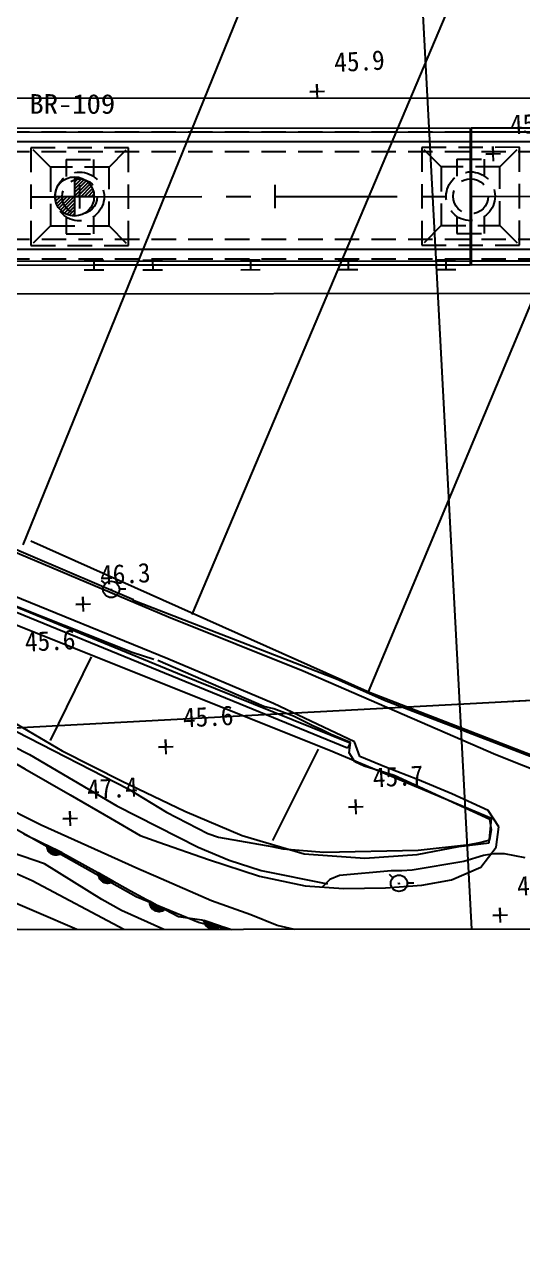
# Model space of a CAD drawing. Header units: millimetres. Extents: x 5094 to 5890, y 1103 to 1810.
# Drawn here: x 5275.8 to 5326.7, y 1363.4 to 1489.2 of the extents above; entities that cross this region are included whole.
import ezdxf
from ezdxf.enums import TextEntityAlignment as Align
from ezdxf.xclip import XClip

# ---------------------------------------------------------------- set-up
doc = ezdxf.new("R2010")
doc.units = ezdxf.units.MM
doc.header["$LTSCALE"] = 10
doc.header["$MEASUREMENT"] = 0
doc.header["$XCLIPFRAME"] = 2
for name, pattern in [('CENTER', [2, 1.25, -0.25, 0.25, -0.25]), ('DASHED2', [0.375, 0.25, -0.125]), ('HIDDEN', [0.375, 0.25, -0.125])]:
    doc.linetypes.add(name, pattern=pattern)
for name, color, linetype in [('TN-CABL', 4, 'Continuous'), ('TZ-BASE', 253, 'Continuous'), ('TZ-CABL', 4, 'Continuous')]:
    doc.layers.add(name, color=color, linetype=linetype)
doc.layers.add('TX-PAPR', color=2, linetype='Continuous', plot=False)
doc.styles.add('GUL', font='GulimChe.ttf')
doc.linetypes.add('ZIGZAG', pattern='A,0.0001,-0.2,[131,ltypeshp.shx,S=0.2,R=0,X=-0.2,Y=0],-0.4,[131,ltypeshp.shx,S=0.2,R=180,X=0.2,Y=0],-0.2', length=0.8001)

# ---------------------------------------------------------------- blocks, each defined once
blk = doc.blocks.new('JD-DTYDHG5DHG')
at = {"layer": 'TZ-BASE'}
for p, q in [((128.64, 140.66), (147.21, -209.2)), ((94.22, -35.54, 45.82), (132.06, 57.69, 45.82)), ((111.52, -42.66, 46.2), (150.85, 50.35, 46.2)), ((124.34, 10.1, 45.89), (124.26, 11.59, 45.89)), ((124.26, 11.59, 45.89), (124.3, 10.85, 45.89)), ((-0.01, 10.08), (204.5, 10.26)), ((123.56, 10.81, 45.89), (125.05, 10.88, 45.89)), ((124.3, 10.85, 45.89), (123.56, 10.81, 45.89)), ((154.57, 9.28, 46.17), (129.5, -50.6, 46.17)), ((60.04, 7.07), (139.94, 7.13)), ((60.05, 6.67), (139.95, 6.73)), ((139.94, 7.13), (139.96, -6.87)), ((140.04, 7.13), (219.94, 7.2)), ((140.04, 7.13), (140.06, -6.87)), ((140.05, 6.73), (219.94, 6.8)), ((142.34, 3.73, 45.89), (142.26, 5.23, 45.89)), ((142.26, 5.23, 45.89), (142.3, 4.48, 45.89)), ((141.55, 4.44, 45.89), (143.05, 4.52, 45.89)), ((142.3, 4.48, 45.89), (141.55, 4.44, 45.89)), ((99.46, 2.11), (99.47, -1.89)), ((99.47, 1.91), (99.66, 2.1)), ((99.47, 1.56), (99.96, 2.05)), ((99.47, 1.2), (100.22, 1.96)), ((99.47, 0.85), (100.46, 1.85)), ((99.47, 0.5), (100.67, 1.71)), ((99.47, 0.14), (100.86, 1.54)), ((99.79, 0.11), (101.03, 1.36)), ((100, -1.12), (100, 1.28)), ((120, -1.1), (120, 1.3)), ((140, -1.08), (140, 1.32)), ((97.47, 0.11), (101.47, 0.11)), ((97.48, -0.08), (97.67, 0.11)), ((97.53, -0.38), (98.02, 0.11)), ((97.62, -0.65), (98.37, 0.11)), ((97.73, -0.89), (98.73, 0.11)), ((97.87, -1.1), (99.08, 0.11)), ((98.04, -1.29), (99.44, 0.11)), ((100.14, 0.11), (101.18, 1.15)), ((100.5, 0.11), (101.3, 0.92)), ((100.85, 0.11), (101.39, 0.66)), ((101.2, 0.11), (101.45, 0.36)), ((98.22, -1.46), (99.47, -0.21)), ((98.43, -1.6), (99.47, -0.56)), ((98.67, -1.72), (99.47, -0.92)), ((98.93, -1.81), (99.47, -1.27)), ((99.22, -1.87), (99.47, -1.62)), ((60.06, -6.53), (139.96, -6.47)), ((60.06, -6.93), (139.96, -6.87)), ((100.46, -6.4), (102.46, -6.4)), ((100.47, -7.4), (102.46, -7.4)), ((101.46, -6.4), (101.46, -7.4)), ((106.46, -6.4), (108.46, -6.39)), ((106.47, -7.4), (108.47, -7.39)), ((107.46, -6.39), (107.47, -7.39)), ((116.46, -6.39), (118.46, -6.38)), ((116.47, -7.39), (118.47, -7.38)), ((117.46, -6.39), (117.47, -7.39)), ((126.46, -6.38), (128.46, -6.37)), ((126.47, -7.38), (128.47, -7.37)), ((127.46, -6.38), (127.47, -7.38)), ((136.46, -6.37), (138.46, -6.37)), ((136.47, -7.37), (138.47, -7.37)), ((137.46, -6.37), (137.47, -7.37)), ((140.06, -6.47), (219.96, -6.4)), ((140.06, -6.87), (227.71, -6.79)), ((0.01, -9.92), (199.29, -9.75)), ((699.47, -22.12), (144.3, -51.58)), ((65.15, -23.97, 45.99), (105.5, -41.13, 45.99)), ((71.22, -32.71, 45.87), (109.99, -48.68, 45.87)), ((127.41, -56.36, 45.87), (71.16, -33.28, 45.87)), ((95.01, -35.14, 46.32), (129.71, -50.64, 46.32)), ((92.96, -36.08, 45.19), (109.1, -42.92, 45.19)), ((109, -47.22, 45.19), (88.14, -38.7, 45.19)), ((105.37, -46.56, 45.99), (89.29, -40.17, 45.99)), ((102.2, -39.18, 46.22), (102.59, -39.55, 46.22)), ((103.11, -40.1, 46.22), (103.31, -40.11, 46.22)), ((103.22, -40.03, 46.22), (103.23, -40.19, 46.22)), ((104.06, -40.06, 46.22), (104.73, -40.04, 46.22)), ((100.39, -42.36, 46.31), (100.31, -40.86, 46.31)), ((100.31, -40.86, 46.31), (100.35, -41.61, 46.31)), ((105.39, -41.16, 45.99), (126.29, -49.27, 45.99)), ((125.5, -56.54, 45.57), (90.14, -42.43, 45.57)), ((99.6, -41.65, 46.31), (101.1, -41.57, 46.31)), ((100.35, -41.61, 46.31), (99.6, -41.65, 46.31)), ((109.1, -42.92, 46.68), (122.87, -48.45, 46.68)), ((69.87, -44.35, 46.99), (94.85, -56.99, 46.99)), ((249, -46.03), (0.05, -59.24)), ((107.59, -47.26, 45.99), (105.37, -46.56, 45.99)), ((101.17, -46.99, 45.57), (96.98, -55.56, 45.57)), ((118.83, -52.07, 45.99), (107.99, -47.37, 45.99)), ((119.84, -51.77, 45.8), (109, -47.22, 45.8)), ((109.99, -48.68, 45.87), (127.69, -55.79, 45.87)), ((122.87, -48.45, 46.68), (142.57, -57.01, 46.68)), ((126.29, -49.27, 45.99), (131.2, -51.44, 45.99)), ((129.71, -50.64, 46.32), (150.78, -58.82, 46.32)), ((131.2, -51.44, 45.99), (150.14, -58.73, 45.99)), ((119.88, -52.32, 45.99), (118.83, -52.07, 45.99)), ((128.11, -55.69, 45.8), (119.84, -51.77, 45.8)), ((121.88, -53.07, 45.99), (119.88, -52.32, 45.99)), ((92.4, -53.21, 45.57), (98.21, -56.61, 45.57)), ((123.8, -54.04, 45.99), (121.88, -53.07, 45.99)), ((124.79, -54.46, 45.99), (123.8, -54.04, 45.99)), ((88.7, -55.21, 45.19), (94.4, -58.46, 45.19)), ((93.54, -54.64, 45.99), (104.96, -60.5, 45.99)), ((125.73, -54.96, 45.99), (124.79, -54.46, 45.99)), ((127.7, -55.78, 45.99), (125.73, -54.96, 45.99)), ((98.21, -56.61, 45.57), (104.33, -59.73, 45.57)), ((108.07, -56.26, 45.59), (109.57, -56.18, 45.59)), ((108.82, -56.22, 45.59), (108.07, -56.26, 45.59)), ((108.86, -56.97, 45.59), (108.78, -55.47, 45.59)), ((108.78, -55.47, 45.59), (108.82, -56.22, 45.59)), ((119.77, -65.79, 45.57), (124.44, -56.44, 45.57)), ((142.14, -63.55, 45.57), (125.5, -56.54, 45.57)), ((127.69, -55.79, 45.87), (127.41, -56.36, 45.87)), ((127.58, -56.84, 45.99), (127.7, -55.78, 45.99)), ((128.68, -57.19, 45.8), (128.11, -55.69, 45.8)), ((94.85, -56.99, 46.99), (103.81, -62.26, 46.99)), ((128.14, -57.75, 45.99), (127.58, -56.84, 45.99)), ((129.12, -58.18, 45.99), (128.14, -57.75, 45.99)), ((131.39, -58.32, 45.8), (128.68, -57.19, 45.8)), ((142.57, -57.01, 46.68), (150.46, -60.15, 46.68)), ((105.76, -71.58, 46.99), (83.63, -59.12, 46.99)), ((94.4, -58.46, 45.19), (99.01, -61.12, 45.19)), ((132.17, -59.15, 45.99), (129.12, -58.18, 45.99)), ((134.56, -59.57, 45.8), (131.39, -58.32, 45.8)), ((141.95, -63.64, 45.99), (132.17, -59.15, 45.99)), ((104.33, -59.73, 45.57), (110.76, -62.81, 45.57)), ((138.06, -61.02, 45.8), (134.56, -59.57, 45.8)), ((96.05, -64.24, 47.34), (89.44, -60.89, 47.34)), ((99.01, -61.12, 45.19), (103.14, -63.5, 45.19)), ((104.96, -60.5, 45.99), (108.89, -62.91, 45.99)), ((128.29, -63.1, 45.67), (128.22, -61.6, 45.67)), ((128.22, -61.6, 45.67), (128.26, -62.35, 45.67)), ((141.78, -62.74, 45.8), (138.06, -61.02, 45.8)), ((99.07, -64.3, 47.41), (98.99, -62.8, 47.41)), ((98.99, -62.8, 47.41), (99.03, -63.55, 47.41)), ((103.81, -62.26, 46.99), (112.11, -66.49, 46.99)), ((108.89, -62.91, 45.99), (113.1, -65.07, 45.99)), ((110.76, -62.81, 45.57), (116.63, -65.3, 45.57)), ((127.51, -62.39, 45.67), (129, -62.31, 45.67)), ((128.26, -62.35, 45.67), (127.51, -62.39, 45.67)), ((142.88, -64.41, 45.8), (141.78, -62.74, 45.8)), ((98.28, -63.59, 47.41), (99.78, -63.51, 47.41)), ((99.03, -63.55, 47.41), (98.28, -63.59, 47.41)), ((103.14, -63.5, 45.19), (106.17, -65.28, 45.19)), ((141.89, -66.05, 45.57), (142.14, -63.55, 45.57)), ((142.12, -64.69, 45.99), (141.95, -63.64, 45.99)), ((95.12, -69.92, 44.99), (83.45, -64.78, 44.99)), ((94.28, -65.11, 46.81), (97.96, -66.91, 46.81)), ((102.18, -67.01, 47.34), (96.05, -64.24, 47.34)), ((106.17, -65.28, 45.8), (108.1, -65.97, 45.8)), ((113.1, -65.07, 45.99), (114.19, -65.47, 45.99)), ((116.63, -65.3, 45.57), (122.97, -67.16, 45.57)), ((141.98, -65.74, 45.99), (142.12, -64.69, 45.99)), ((142.6, -66.49, 45.8), (142.88, -64.41, 45.8)), ((96.6, -66.24, 46.81), (98.22, -67.03, 46.81)), ((96.6, -66.33, 46.81), (96.7, -66.29, 46.81)), ((96.81, -66.91, 46.81), (96.6, -66.29, 46.81)), ((96.61, -66.48, 46.81), (96.89, -66.39, 46.81)), ((96.65, -66.63, 46.81), (97.08, -66.48, 46.81)), ((96.71, -66.76, 46.81), (97.27, -66.57, 46.81)), ((97.04, -67.12, 46.81), (96.77, -66.33, 46.81)), ((96.8, -66.89, 46.81), (97.46, -66.66, 46.81)), ((97.23, -67.22, 46.81), (96.96, -66.42, 46.81)), ((97.41, -67.26, 46.81), (97.15, -66.51, 46.81)), ((97.57, -67.28, 46.81), (97.34, -66.61, 46.81)), ((97.73, -67.27, 46.81), (97.53, -66.7, 46.81)), ((108.1, -65.97, 45.8), (113.19, -67.73, 45.8)), ((112.11, -66.49, 46.99), (115.28, -67.82, 46.99)), ((114.19, -65.47, 45.99), (119.87, -66.44, 45.99)), ((119.65, -66.42, 45.99), (120.78, -66.64, 45.99)), ((120.78, -66.64, 45.99), (124.99, -66.98, 45.99)), ((134.53, -67.25, 45.57), (138.8, -66.4, 45.57)), ((134.62, -66.79, 45.99), (139.9, -66.22, 45.99)), ((138.8, -66.4, 45.57), (141.89, -66.05, 45.57)), ((139.9, -66.22, 45.99), (140.95, -66.02, 45.99)), ((140.95, -66.02, 45.99), (141.98, -65.74, 45.99)), ((141.03, -68.54, 45.8), (142.6, -66.49, 45.8)), ((99.75, -74.94, 43.99), (82.78, -67.61, 43.99)), ((96.41, -68.2, 45.99), (93.13, -67.06, 45.99)), ((96.91, -67.01, 46.81), (97.65, -66.76, 46.81)), ((97.05, -67.12, 46.81), (97.84, -66.85, 46.81)), ((97.24, -67.22, 46.81), (98.03, -66.94, 46.81)), ((97.53, -67.28, 46.81), (98.21, -67.04, 46.81)), ((97.87, -67.23, 46.81), (97.72, -66.79, 46.81)), ((98.01, -67.17, 46.81), (97.91, -66.89, 46.81)), ((97.96, -66.91, 46.81), (101.87, -69.06, 46.81)), ((98.14, -67.09, 46.81), (98.1, -66.98, 46.81)), ((106.05, -68.74, 47.34), (102.18, -67.01, 47.34)), ((113.19, -67.73, 45.8), (118.39, -69.45, 45.8)), ((115.28, -67.82, 46.99), (118.56, -68.88, 46.99)), ((122.97, -67.16, 45.57), (129.16, -67.61, 45.57)), ((124.99, -66.98, 45.99), (134.62, -66.79, 45.99)), ((129.16, -67.61, 45.57), (134.53, -67.25, 45.57)), ((139.29, -67.94, 46.99), (134.01, -68.82, 46.99)), ((141.33, -67.32, 46.99), (139.29, -67.94, 46.99)), ((142.39, -67.15, 46.99), (141.33, -67.32, 46.99)), ((143.48, -67.16, 46.99), (142.39, -67.15, 46.99)), ((145.58, -67.56, 46.99), (143.48, -67.16, 46.99)), ((102.88, -79.19, 42.99), (78.66, -68.05, 42.99)), ((102.26, -71.84, 45.99), (96.41, -68.2, 45.99)), ((101.87, -69.06, 46.81), (105.2, -70.96, 46.81)), ((101.88, -69.15, 46.81), (101.99, -69.12, 46.81)), ((101.89, -69.07, 46.81), (103.45, -69.96, 46.81)), ((102.06, -69.75, 46.81), (101.89, -69.12, 46.81)), ((102.28, -69.97, 46.81), (102.05, -69.16, 46.81)), ((107.79, -69.5, 45.8), (106.05, -68.74, 45.8)), ((118.56, -68.88, 46.99), (125.37, -70.22, 46.99)), ((131.87, -68.92, 46.99), (126.59, -69.38, 46.99)), ((132.96, -68.92, 46.99), (131.87, -68.92, 46.99)), ((134.01, -68.82, 46.99), (132.96, -68.92, 46.99)), ((138.04, -69.84, 45.8), (141.03, -68.54, 45.8)), ((106.42, -75.93, 44.99), (95.12, -69.92, 44.99)), ((101.89, -69.31, 46.81), (102.17, -69.23, 46.81)), ((101.92, -69.45, 46.81), (102.35, -69.33, 46.81)), ((101.97, -69.59, 46.81), (102.54, -69.44, 46.81)), ((102.05, -69.73, 46.81), (102.72, -69.54, 46.81)), ((102.15, -69.86, 46.81), (102.91, -69.65, 46.81)), ((102.46, -70.08, 46.81), (102.24, -69.27, 46.81)), ((102.28, -69.98, 46.81), (103.09, -69.76, 46.81)), ((102.63, -70.14, 46.81), (102.42, -69.37, 46.81)), ((102.46, -70.08, 46.81), (103.28, -69.86, 46.81)), ((102.79, -70.16, 46.81), (102.61, -69.48, 46.81)), ((102.75, -70.16, 46.81), (103.44, -69.97, 46.81)), ((102.95, -70.16, 46.81), (102.79, -69.58, 46.81)), ((103.1, -70.14, 46.81), (102.98, -69.69, 46.81)), ((103.24, -70.09, 46.81), (103.16, -69.79, 46.81)), ((103.38, -70.02, 46.81), (103.34, -69.9, 46.81)), ((113.5, -71.99, 45.8), (107.79, -69.5, 45.8)), ((118.39, -69.45, 45.8), (123.08, -70.44, 45.8)), ((123.08, -70.44, 45.8), (126.99, -70.72, 45.8)), ((125.61, -69.79, 46.99), (124.83, -70.53, 46.99)), ((126.59, -69.38, 46.99), (125.61, -69.79, 46.99)), ((131.29, -70.63, 45.8), (135.02, -70.38, 45.8)), ((131.65, -69.26, 47.24), (132.04, -69.63, 47.24)), ((132.56, -70.18, 47.24), (132.76, -70.19, 47.24)), ((132.67, -70.11, 47.24), (132.68, -70.27, 47.24)), ((133.51, -70.14, 47.24), (134.18, -70.12, 47.24)), ((135.02, -70.38, 45.8), (138.04, -69.84, 45.8)), ((105.2, -70.96, 46.81), (108.09, -72.51, 46.81)), ((112.16, -74.2, 46.99), (105.76, -71.58, 46.99)), ((126.99, -70.72, 45.8), (131.29, -70.63, 45.8)), ((104.28, -72.95, 45.99), (102.26, -71.84, 45.99)), ((110.6, -75.8, 45.99), (104.28, -72.95, 45.99)), ((107.13, -71.99, 46.81), (108.72, -72.85, 46.81)), ((107.32, -72.67, 46.81), (107.13, -72.04, 46.81)), ((107.13, -72.08, 46.81), (107.23, -72.05, 46.81)), ((107.14, -72.23, 46.81), (107.41, -72.15, 46.81)), ((107.17, -72.38, 46.81), (107.6, -72.25, 46.81)), ((107.22, -72.52, 46.81), (107.79, -72.35, 46.81)), ((107.54, -72.89, 46.81), (107.3, -72.08, 46.81)), ((107.3, -72.65, 46.81), (107.97, -72.45, 46.81)), ((107.41, -72.77, 46.81), (108.16, -72.55, 46.81)), ((107.73, -72.99, 46.81), (107.48, -72.18, 46.81)), ((107.54, -72.89, 46.81), (108.35, -72.65, 46.81)), ((107.9, -73.04, 46.81), (107.67, -72.28, 46.81)), ((107.73, -72.99, 46.81), (108.53, -72.75, 46.81)), ((108.06, -73.06, 46.81), (107.86, -72.38, 46.81)), ((108.02, -73.06, 46.81), (108.71, -72.85, 46.81)), ((108.22, -73.06, 46.81), (108.04, -72.48, 46.81)), ((108.09, -72.51, 46.81), (110.12, -73.59, 46.81)), ((108.36, -73.03, 46.81), (108.23, -72.58, 46.81)), ((108.5, -72.98, 46.81), (108.42, -72.68, 46.81)), ((108.64, -72.9, 46.81), (108.6, -72.79, 46.81)), ((117.5, -73.42, 45.8), (113.5, -71.99, 45.8)), ((143.06, -74.2, 47.47), (142.98, -72.7, 47.47)), ((142.98, -72.7, 47.47), (143.02, -73.45, 47.47)), ((110.12, -73.59, 46.81), (112.51, -73.91, 46.81)), ((121.19, -76.36, 46.99), (112.16, -74.2, 46.99)), ((112.51, -73.91, 46.81), (115.6, -74.93, 46.81)), ((112.7, -73.97, 46.81), (114.41, -74.54, 46.81)), ((112.71, -74.05, 46.81), (112.8, -74.01, 46.81)), ((113, -74.6, 46.81), (112.71, -74.02, 46.81)), ((112.75, -74.2, 46.81), (113.01, -74.07, 46.81)), ((112.8, -74.34, 46.81), (113.21, -74.14, 46.81)), ((113.26, -74.78, 46.81), (112.88, -74.03, 46.81)), ((112.88, -74.47, 46.81), (113.41, -74.21, 46.81)), ((113.46, -74.85, 46.81), (113.08, -74.1, 46.81)), ((113.64, -74.87, 46.81), (113.28, -74.17, 46.81)), ((113.8, -74.87, 46.81), (113.48, -74.23, 46.81)), ((120.21, -74.51, 45.8), (117.5, -73.42, 45.8)), ((142.27, -73.49, 47.47), (143.77, -73.41, 47.47)), ((143.02, -73.45, 47.47), (142.27, -73.49, 47.47)), ((112.98, -74.59, 46.81), (113.61, -74.27, 46.81)), ((113.11, -74.69, 46.81), (113.81, -74.34, 46.81)), ((113.26, -74.78, 46.81), (114.01, -74.41, 46.81)), ((113.46, -74.85, 46.81), (114.21, -74.47, 46.81)), ((113.95, -74.83, 46.81), (113.68, -74.3, 46.81)), ((113.76, -74.87, 46.81), (114.4, -74.55, 46.81)), ((114.09, -74.78, 46.81), (113.89, -74.37, 46.81)), ((114.22, -74.7, 46.81), (114.09, -74.43, 46.81)), ((114.34, -74.61, 46.81), (114.29, -74.5, 46.81)), ((123.88, -75.32, 45.8), (120.21, -74.51, 45.8))]:
    blk.add_line(p, q, dxfattribs=at)
at = {"layer": 'TZ-BASE', "linetype": 'DASHED2'}
for p, q in [((97, 3.1), (95, 5.1)), ((105, 5.1), (95, 5.1)), ((95, 5.1), (95.01, -4.9)), ((103, 3.1), (105, 5.1)), ((105, -4.9), (105, 5.1)), ((145, 5.14), (135, 5.13)), ((137, 3.13), (135, 5.13)), ((135, 5.13), (135.01, -4.87)), ((143, 3.14), (145, 5.14)), ((145, -4.86), (145, 5.14)), ((98.6, 3.9), (98.6, 2.17)), ((98.6, 3.9), (101.4, 3.9)), ((101.4, 3.9), (101.4, 2.17)), ((138.6, 3.93), (138.6, 2.2)), ((138.6, 3.93), (141.4, 3.93)), ((141.4, 3.93), (141.4, 2.21)), ((103, 3.1), (97, 3.1)), ((97, 3.1), (97, -2.9)), ((103, -2.9), (103, 3.1)), ((143, 3.14), (137, 3.13)), ((137, 3.13), (137, -2.87)), ((143, -2.86), (143, 3.14)), ((98.6, -1.97), (98.6, -3.7)), ((101.4, -1.97), (101.4, -3.7)), ((138.6, -1.94), (138.6, -3.67)), ((141.4, -1.94), (141.4, -3.67)), ((97, -2.9), (95.01, -4.9)), ((97, -2.9), (103, -2.9)), ((98.6, -3.7), (101.4, -3.7)), ((103, -2.9), (105, -4.9)), ((137, -2.87), (135.01, -4.87)), ((137, -2.87), (143, -2.86)), ((138.6, -3.67), (141.4, -3.67)), ((143, -2.86), (145, -4.86)), ((95.01, -4.9), (105, -4.9)), ((135.01, -4.87), (145, -4.86))]:
    blk.add_line(p, q, dxfattribs=at)
at = {"layer": 'TZ-BASE', "ltscale": 2}
blk.add_line((101.46, -6.9), (577.46, -6.5), dxfattribs=at)
at = {"layer": 'TZ-BASE', "linetype": 'CENTER'}
blk.add_lwpolyline([(0, 0), (198.2, 0.17), (398.8, 0.34), (598.8, 0.51), (700, 0.59)], dxfattribs=at)
at = {"layer": 'TZ-BASE', "linetype": 'DASHED2'}
for centre, radius in [((100, 0.1), 2.5), ((140, 0.13), 2.5), ((100, 0.1), 1.8), ((140, 0.13), 1.8)]:
    blk.add_circle(centre, radius, dxfattribs=at)
at = {"layer": 'TZ-BASE'}
for centre, radius in [((99.47, 0.11), 2), ((103.22, -40.1, 46.22), 0.837), ((132.67, -70.18, 47.24), 0.837)]:
    blk.add_circle(centre, radius, dxfattribs=at)
for centre, start, end in [((97.57, -66.3, 46.81), 176.5934, 311.3536), ((102.86, -69.19, 46.81), 172.918, 307.6783), ((108.1, -72.09, 46.81), 174.3953, 309.1555), ((113.67, -73.9, 46.81), 184.3019, 319.0621)]:
    blk.add_arc(centre, 0.975, start, end, dxfattribs=at)
at = {"layer": 'TZ-BASE', "style": 'GUL'}
for s, p in [('45.9', (126.09, 12.83, 47.84)), ('45.9', (144.08, 6.46, 47.84)), ('46.3', (102.13, -39.63, 44)), ('45.6', (94.44, -46.48, 44)), ('45.6', (110.61, -54.24, 44)), ('45.7', (130.04, -60.36, 44)), ('47.4', (100.81, -61.57, 44)), ('47.5', (144.8, -71.47, 47.84))]:
    blk.add_text(s, height=2, rotation=3.0378, dxfattribs=at).set_placement(p)
at = {"layer": 'TZ-BASE', "style": 'GUL', "width": 1.07404}
blk.add_text('BR-109', height=2, rotation=359.9971, dxfattribs=at).set_placement((94.85, 8.58), (103.63, 8.58), align=Align.FIT)

msp = doc.modelspace()

# ---------------------------------------------------------------- linework, layer by layer
at = {"layer": 'TN-CABL', "linetype": 'ZIGZAG', "ltscale": 0.5}
for points in [[(5407.24, 1477.22), (5181.4, 1477.22)], [(5407.25, 1466.22), (5181.41, 1466.22)]]:
    msp.add_lwpolyline(points, dxfattribs=at)
at = {"layer": 'TX-PAPR'}
msp.add_lwpolyline([(5181.34, 1546.53), (5881.34, 1547.12), (5881.47, 1397.12), (5181.47, 1396.53)], close=True, dxfattribs=at)
at = {"layer": 'TZ-CABL', "linetype": 'HIDDEN'}
for points in [[(5407.5, 1478.22), (5181.4, 1478.22)], [(5407.24, 1477.22), (5181.4, 1477.22)], [(5407.5, 1476.22), (5181.4, 1476.22)], [(5407.51, 1467.22), (5181.41, 1467.22)], [(5407.25, 1466.22), (5181.41, 1466.22)], [(5407.51, 1465.22), (5181.41, 1465.22)]]:
    msp.add_lwpolyline(points, dxfattribs=at)

# ---------------------------------------------------------------- block references
at = {"layer": 'TZ-BASE'}
ref = msp.add_blockref('JD-DTYDHG5DHG', (5181.4, 1471.53), dxfattribs=at)
XClip(ref).set_block_clipping_path([(-0.0634752176, 74.9999731397), (699.936274083, 75.5924085028), (700.0632245182, -74.4075377758), (0.0634752176, -74.9999731397)])

doc.saveas('drawing.dxf')
